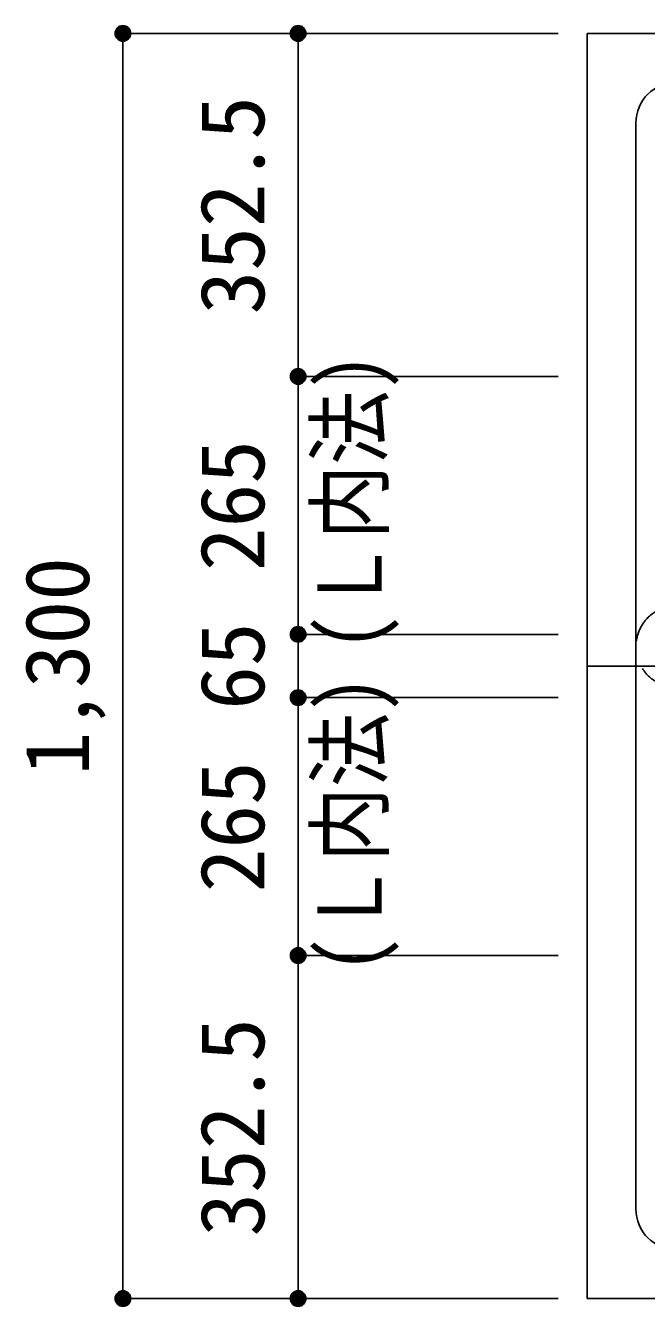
# Model space of a CAD drawing. Units: millimetres at full size, sheet at 1:30. Extents: x -5973 to 5954, y -4195 to 4201.
# Drawn here: x -675 to -37, y 1798 to 3114 of the extents above; entities that cross this region are included whole.
import ezdxf
from ezdxf.enums import TextEntityAlignment as Align

# ---------------------------------------------------------------- set-up
doc = ezdxf.new("R2010")
doc.units = ezdxf.units.MM
doc.header["$LTSCALE"] = 30
doc.header["$PDMODE"] = 32
doc.header["$PDSIZE"] = 15
doc.linetypes.add('CHAIN1', pattern=[8, 5, -1, 1, -1])
doc.linetypes.add('DASHED2', pattern=[3, 2, -1])
for name, color, linetype in [('0-1_躯体線', 2, 'Continuous'), ('0-4_フープ筋', 7, 'Continuous'), ('0-7_文字', 4, 'Continuous'), ('0-C', 7, 'DASHED2'), ('0-D_寸法', 4, 'Continuous')]:
    doc.layers.add(name, color=color, linetype=linetype)
doc.styles.add('ＭＳ ゴシック', font='')
doc.styles.get('ＭＳ ゴシック').set_extended_font_data('MS Gothic')

msp = doc.modelspace()

# ---------------------------------------------------------------- linework, layer by layer
at = {"layer": '0-1_躯体線'}
for p, q in [((1602.44, 3106.03), (-97.56, 3106.03)), ((-97.56, 3106.03), (-97.56, 1806.03)), ((-97.56, 1806.03), (273.94, 1806.03))]:
    msp.add_line(p, q, dxfattribs=at)
at = {"layer": '0-4_フープ筋'}
msp.add_line((-47.56, 3014.03), (-47.56, 1898.03), dxfattribs=at)
for centre, start, end in [((-5.56, 3014.03), 90, 180), ((-5.56, 1898.03), 180, 270)]:
    msp.add_arc(centre, 42, start, end, dxfattribs=at)
at = {"layer": '0-C'}
msp.add_arc((-5.56, 2476.03), 42, 90, 270, dxfattribs=at)
at = {"layer": '0-D_寸法'}
for p, q in [((-574.6, 3106.03), (-394.6, 3106.03)), ((-574.6, 3106.03), (-394.6, 3106.03)), ((-574.6, 3106.03), (-574.6, 1806.03)), ((-394.6, 3106.03), (-394.6, 2753.53)), ((-394.6, 3106.03), (-127.56, 3106.03)), ((-394.6, 2753.53), (-127.56, 2753.53)), ((-394.6, 2753.53), (-394.6, 2488.53)), ((-394.6, 2488.53), (-127.56, 2488.53)), ((-394.6, 2488.53), (-394.6, 2423.53)), ((-394.6, 2423.53), (-127.56, 2423.53)), ((-394.6, 2423.53), (-394.6, 2158.53)), ((-394.6, 2158.53), (-127.56, 2158.53)), ((-394.6, 2158.53), (-394.6, 1806.03)), ((-574.6, 1806.03), (-394.6, 1806.03)), ((-394.6, 1806.03), (-127.56, 1806.03)), ((-394.6, 1806.03), (-127.56, 1806.03))]:
    msp.add_line(p, q, dxfattribs=at)
at = {"layer": '0-D_寸法', "linetype": 'CHAIN1'}
msp.add_line((-97.56, 2456.03), (1202.44, 2456.03), dxfattribs=at)
at = {"layer": '0-D_寸法'}
msp.add_lwpolyline([(-574.6, 1806.03), (-574.6, 3106.03), (-574.6, 1806.03)], dxfattribs=at)
for centre, radius in [((-574.6, 3106.03), 8), ((-574.6, 3106.03), 7.2), ((-574.6, 3106.03), 6.4), ((-574.6, 3106.03), 5.6), ((-574.6, 3106.03), 4.8), ((-574.6, 3106.03), 4), ((-574.6, 3106.03), 3.2), ((-574.6, 3106.03), 2.4), ((-574.6, 3106.03), 1.6), ((-574.6, 3106.03), 0.8), ((-394.6, 3106.03), 8), ((-394.6, 3106.03), 7.2), ((-394.6, 3106.03), 6.4), ((-394.6, 3106.03), 5.6), ((-394.6, 3106.03), 4.8), ((-394.6, 3106.03), 4), ((-394.6, 3106.03), 3.2), ((-394.6, 3106.03), 2.4), ((-394.6, 3106.03), 1.6), ((-394.6, 3106.03), 0.8), ((-394.6, 2753.53), 8), ((-394.6, 2753.53), 7.2), ((-394.6, 2753.53), 6.4), ((-394.6, 2753.53), 5.6), ((-394.6, 2753.53), 4.8), ((-394.6, 2753.53), 4), ((-394.6, 2753.53), 3.2), ((-394.6, 2753.53), 2.4), ((-394.6, 2753.53), 1.6), ((-394.6, 2753.53), 0.8), ((-394.6, 2488.53), 8), ((-394.6, 2488.53), 7.2), ((-394.6, 2488.53), 6.4), ((-394.6, 2488.53), 5.6), ((-394.6, 2488.53), 4.8), ((-394.6, 2488.53), 4), ((-394.6, 2488.53), 3.2), ((-394.6, 2488.53), 2.4), ((-394.6, 2488.53), 1.6), ((-394.6, 2488.53), 0.8), ((-394.6, 2423.53), 8), ((-394.6, 2423.53), 7.2), ((-394.6, 2423.53), 6.4), ((-394.6, 2423.53), 5.6), ((-394.6, 2423.53), 4.8), ((-394.6, 2423.53), 4), ((-394.6, 2423.53), 3.2), ((-394.6, 2423.53), 2.4), ((-394.6, 2423.53), 1.6), ((-394.6, 2423.53), 0.8), ((-394.6, 2158.53), 8), ((-394.6, 2158.53), 7.2), ((-394.6, 2158.53), 6.4), ((-394.6, 2158.53), 5.6), ((-394.6, 2158.53), 4.8), ((-394.6, 2158.53), 4), ((-394.6, 2158.53), 3.2), ((-394.6, 2158.53), 2.4), ((-394.6, 2158.53), 1.6), ((-394.6, 2158.53), 0.8), ((-574.6, 1806.03), 8), ((-574.6, 1806.03), 7.2), ((-574.6, 1806.03), 6.4), ((-574.6, 1806.03), 5.6), ((-574.6, 1806.03), 4.8), ((-574.6, 1806.03), 4), ((-574.6, 1806.03), 3.2), ((-574.6, 1806.03), 2.4), ((-574.6, 1806.03), 1.6), ((-574.6, 1806.03), 0.8), ((-394.6, 1806.03), 8), ((-394.6, 1806.03), 7.2), ((-394.6, 1806.03), 6.4), ((-394.6, 1806.03), 5.6), ((-394.6, 1806.03), 4.8), ((-394.6, 1806.03), 4), ((-394.6, 1806.03), 3.2), ((-394.6, 1806.03), 2.4), ((-394.6, 1806.03), 1.6), ((-394.6, 1806.03), 0.8)]:
    msp.add_circle(centre, radius, dxfattribs=at)
at = {"layer": '0-D_寸法', "color": 7}
for p in [(-574.6, 3106.03), (-394.6, 3106.03), (-394.6, 3106.03), (-394.6, 2753.53), (-394.6, 2753.53), (-394.6, 2488.53), (-394.6, 2488.53), (-394.6, 2423.53), (-394.6, 2423.53), (-394.6, 2158.53), (-394.6, 2158.53), (-574.6, 1806.03), (-394.6, 1806.03), (-394.6, 1806.03)]:
    msp.add_point(p, dxfattribs=at)

# ---------------------------------------------------------------- texts
at = {"layer": '0-7_文字', "style": 'ＭＳ ゴシック', "width": 0.85}
for p in [(-288.92, 2471.6), (-288.92, 2140.46)]:
    msp.add_text('(Ｌ内法)', height=65.98, rotation=90, dxfattribs=at).set_placement(p, align=Align.BOTTOM_LEFT)
at = {"layer": '0-D_寸法', "style": 'ＭＳ ゴシック'}
for s, p in [('352.5', (-409.6, 2817.28)), ('265', (-409.6, 2553.53)), ('1,300', (-589.6, 2343.53)), ('65', (-409.6, 2411.03)), ('265', (-409.6, 2223.53)), ('352.5', (-409.6, 1869.78))]:
    msp.add_text(s, height=65.98, rotation=90, dxfattribs=at).set_placement(p, align=Align.BOTTOM_LEFT)

doc.saveas('drawing.dxf')
